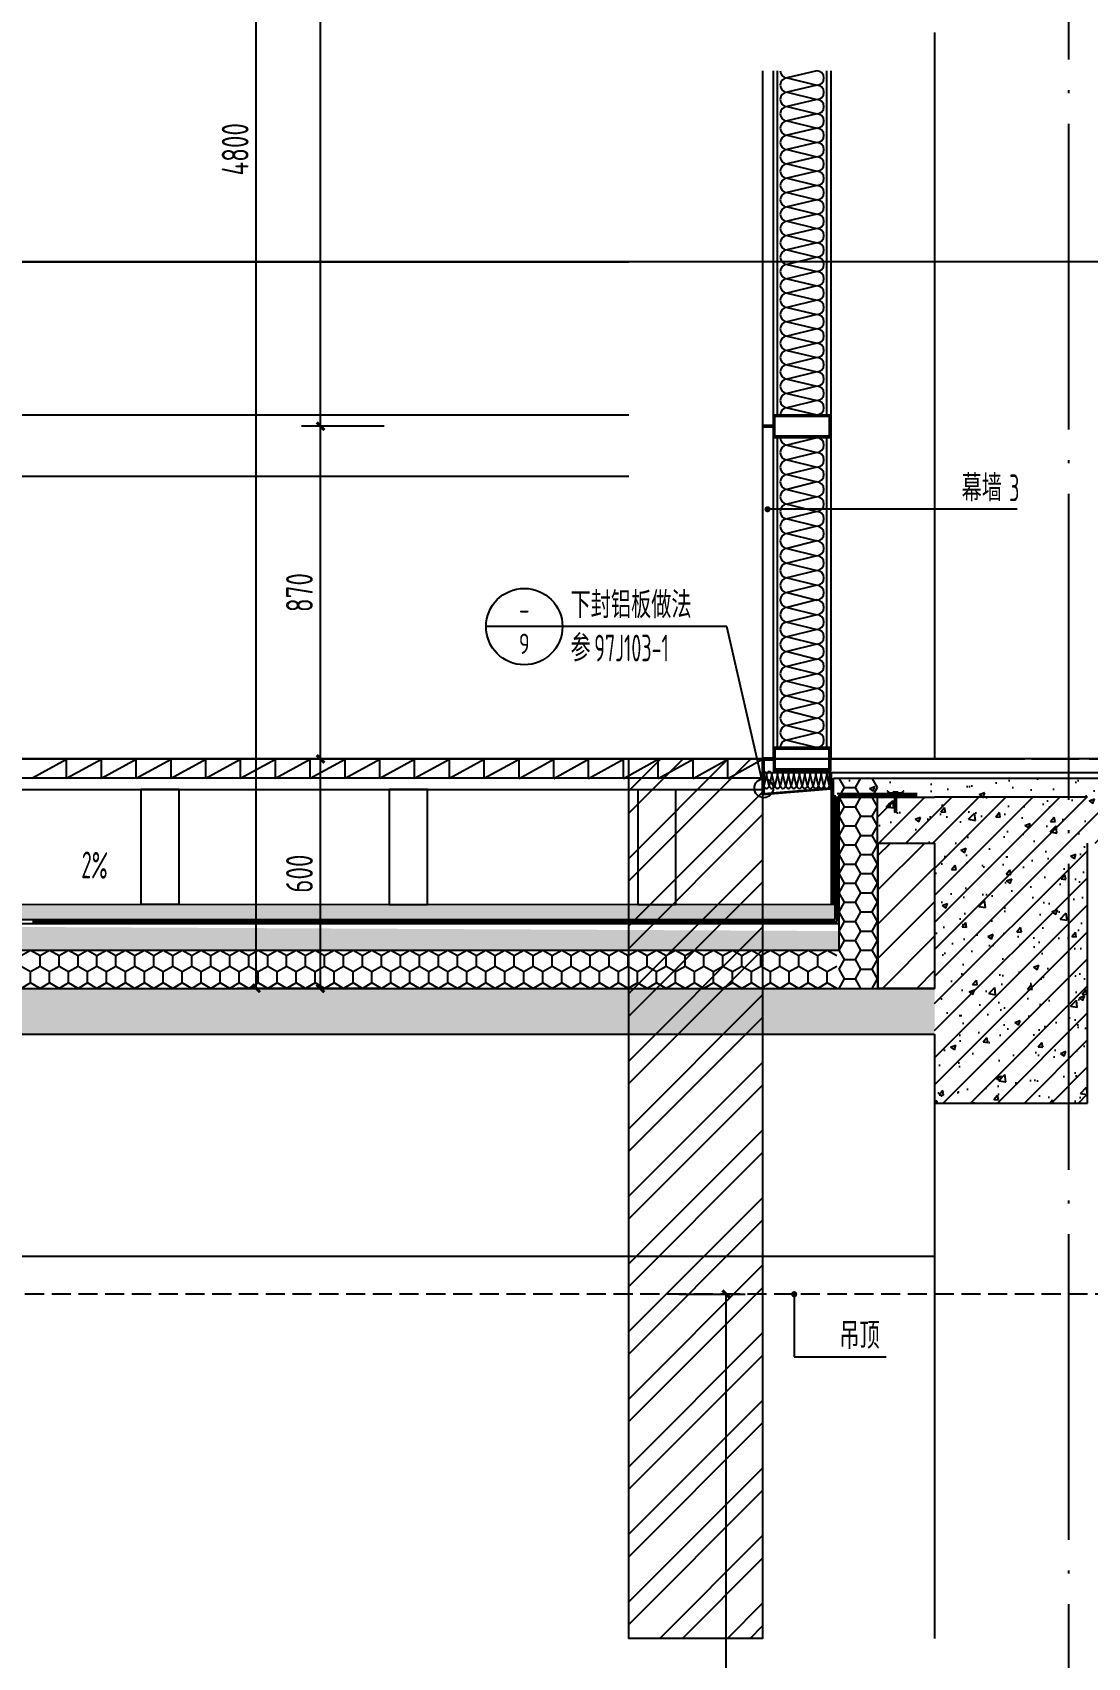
# Model space of a CAD drawing. Extents: x 198753 to 882193, y -399300 to 132460.
# Drawn here: x 384666 to 387427, y 10550 to 14800 of the extents above; entities that cross this region are included whole.
import ezdxf
from ezdxf.enums import TextEntityAlignment as Align

# ---------------------------------------------------------------- set-up
doc = ezdxf.new("R2010")
doc.units = 0
doc.header["$LTSCALE"] = 1000
doc.header["$MEASUREMENT"] = 0
doc.linetypes.add('DASH', pattern=[0.35, 0.25, -0.1])
doc.linetypes.add('DOTE', pattern=[2.42, 2, -0.2, 0.02, -0.2])
for name, color, linetype in [('00-图签', 7, 'Continuous'), ('01-标注_尺寸', 124, 'Continuous'), ('01-标注_符号', 200, 'Continuous'), ('02-TEXT_标注', 130, 'Continuous'), ('05-填充_156', 156, 'Continuous'), ('05-填充_天正', 26, 'Continuous'), ('A-D-玻璃剖线', 130, 'Continuous'), ('A-D-金属剖线', 200, 'Continuous'), ('A-D-金属看线', 205, 'Continuous'), ('A-O_屋面', 201, 'Continuous'), ('A-O_防水层', 222, 'Continuous'), ('A-STR-面层', 191, 'Continuous'), ('A-SUR_保温', 222, 'Continuous'), ('A-SUR_看线', 231, 'Continuous'), ('A-SUR_面层', 191, 'Continuous'), ('A-TECH_结构', 21, 'Continuous'), ('A-金属背板', 30, 'Continuous'), ('A_AXIS-轴线', 36, 'DOTE'), ('A_STR-砌块墙', 121, 'Continuous'), ('A_STR-砼墙', 51, 'Continuous'), ('A_STR-砼柱', 51, 'Continuous'), ('构造物', 145, 'Continuous'), ('钢龙骨', 173, 'Continuous')]:
    doc.layers.add(name, color=color, linetype=linetype)
doc.layers.add('04-不打印_辅助线', color=165, linetype='Continuous', plot=False)
doc.styles.add('_TCH_DIM', font='ROS1', dxfattribs={"width": 0.8, "bigfont": 'JD'})
doc.styles.add('_TCH_DIM_T3', font='ROS1', dxfattribs={"width": 0.8, "bigfont": 'JD'})
doc.dimstyles.new('_TCH_ARCH&&20', dxfattribs={"dimtxt": 70, "dimasz": 20, "dimexe": 50, "dimexo": 60, "dimgap": 20, "dimtad": 1, "dimdec": 0, "dimzin": 0, "dimdsep": 46, "dimtxsty": '_TCH_DIM_T3', "dimblk": 'ARCHTICK', "dimcen": 0.09, "dimclrt": 4, "dimazin": 2, "dimtfac": 1, "dimtdec": 0, "dimtix": 1, "dimtmove": 2, "dimatfit": 3, "dimfxl": 0, "dimtolj": 1, "dimtzin": 0, "dimarcsym": 0})
pattern_1 = [(45, (0, 0), (-35.355339, 35.355339), []), (50, (0, 0), (143.452037, -12.550427), [15, -165]), (355, (0, 0), (-27.750267, 150.438427), [12, -132]), (100.4514, (11.95, -1.05), (115.701876, 137.88791), [12.74804, -140.22842]), (46.1842, (0, 40), (213.44821, -33.1038), [22.5, -247.5]), (96.6356, (17.79, 37.24), (186.93254, 194.82357), [19.12206, -210.3426]), (351.1842, (0, 40), (186.93239, 194.82372), [18, -198]), (21, (20, 30), (119.38141, -80.523778), [15, -165]), (326, (20, 30), (48.663066, 145.03001), [12, -132]), (71.4514, (29.95, 23.29), (168.044526, 64.5061), [12.74804, -140.22842]), (37.5, (0, 0), (2.431971, 66.578771), [0, -130.4, 0, -134, 0, -132.5]), (7.5, (0, 0), (52.613907, 78.882342), [0, -76.4, 0, -127.4, 0, -50.5]), (327.5, (-44.6, 0), (106.764487, -4.510974), [0, -50, 0, -156, 0, -207]), (317.5, (-64.6, 0), (116.637234, 20.020996), [0, -65, 0, -103.6, 0, -147])]
pattern_2 = [(50, (0, 0), (143.452037, -12.550427), [15, -165]), (355, (0, 0), (-27.750267, 150.438427), [12, -132]), (100.4514, (11.95, -1.05), (115.701876, 137.88791), [12.74804, -140.22842]), (46.1842, (0, 40), (213.44821, -33.1038), [22.5, -247.5]), (96.6356, (17.79, 37.24), (186.93254, 194.82357), [19.12206, -210.3426]), (351.1842, (0, 40), (186.93239, 194.82372), [18, -198]), (21, (20, 30), (119.38141, -80.523778), [15, -165]), (326, (20, 30), (48.663066, 145.03001), [12, -132]), (71.4514, (29.95, 23.29), (168.044526, 64.5061), [12.74804, -140.22842]), (37.5, (0, 0), (2.431971, 66.578771), [0, -130.4, 0, -134, 0, -132.5]), (7.5, (0, 0), (52.613907, 78.882342), [0, -76.4, 0, -127.4, 0, -50.5]), (327.5, (-44.6, 0), (106.764487, -4.510974), [0, -50, 0, -156, 0, -207]), (317.5, (-64.6, 0), (116.637234, 20.020996), [0, -65, 0, -103.6, 0, -147])]

# ---------------------------------------------------------------- blocks, each defined once
blk = doc.blocks.new('A$C643B6CAF')
at = {"layer": '钢龙骨', "const_width": 10}
blk.add_lwpolyline([(0, -1.6), (-28, -1.6)], dxfattribs=at)
at = {"layer": '钢龙骨'}
for points in [[(0, 28.4), (0, -31.6), (150, -31.6), (150, 28.4)], [(4, 24.4), (4, -27.6), (146, -27.6), (146, 24.4)]]:
    blk.add_lwpolyline(points, close=True, dxfattribs=at)
blk = doc.blocks.new('$LinePat$岩棉板')
at = {"color": 0}
for p, q in [((0, -17), (12, -67)), ((12, -67), (24, -17))]:
    blk.add_line(p, q, dxfattribs=at)
for centre, start, end in [((12, -17), 0, 180), ((0, -67), 270, 0), ((24, -67), 180, 270)]:
    blk.add_arc(centre, 12, start, end, dxfattribs=at)
at = {"layer": 'Defpoints'}
blk.add_point((0, 0.1), dxfattribs=at)
at = {"layer": 'Defpoints', "color": 0}
blk.add_point((24, -84), dxfattribs=at)
blk = doc.blocks.new('jrsjyur')
at = {"layer": '01-标注_符号'}
for p, q in [((-523.7, 346.2), (-723.7, 346.2)), ((-94.1, 346.2), (-523.7, 346.2)), ((-2.5, -52.5), (-94.1, 346.2))]:
    blk.add_line(p, q, dxfattribs=at)
for centre, radius in [((-623.7, 346.2), 100), ((3, -76.5), 24.7)]:
    blk.add_circle(centre, radius, dxfattribs=at)
at = {"layer": 'A-D-玻璃剖线'}
blk.add_lwpolyline([(0, 1800), (0, 0), (28, 0), (28, 1800)], dxfattribs=at)
at = {"layer": 'A-D-金属剖线'}
blk.add_lwpolyline([(178, -35), (178, -78.7), (0, -93.7), (0, 0), (28, 0), (28, -3), (3, -3), (3, -90.3), (175, -76.1), (175, -35), (178, -35)], dxfattribs=at)
at = {"layer": '钢龙骨'}
blk.add_lwpolyline([(178, 1800), (178, 0)], dxfattribs=at)
at = {"layer": 'A-SUR_保温', "xscale": 0.5966378461661732, "yscale": 0.5941895062325717, "zscale": 0.5941895062325717, "rotation": 179.999999999983}
for p in [(17.3, -80), (31.6, -80), (46, -80), (60.3, -80), (74.6, -80), (88.9, -80), (103.2, -80), (117.6, -80), (131.9, -80), (146.2, -80), (160.5, -80), (174.8, -80)]:
    blk.add_blockref('$LinePat$岩棉板', p, dxfattribs=at)
at = {"layer": '钢龙骨'}
blk.add_blockref('A$C643B6CAF', (28, 1.6), dxfattribs=at)
at = {"layer": '02-TEXT_标注', "style": '_TCH_DIM'}
for s, height, width, p in [('下封铝板做法', 69.46, 0.8, (-502.7, 368.3)), ('参', 69.5, 0.8, (-502.7, 255.2)), ('97J103-1', 70, 0.64, (-440.6, 255.2))]:
    blk.add_text(s, height=height, dxfattribs=dict(at, width=width)).set_placement(p)
for s, p, p2 in [('-', (-637.8, 364.6), (-609.5, 364.6)), ('9', (-637.8, 274.8), (-609.5, 274.8))]:
    blk.add_text(s, height=53, dxfattribs=at).set_placement(p, p2, align=Align.FIT)
blk = doc.blocks.new('*U174')
at = {"layer": '05-填充_156'}
h = blk.add_hatch(dxfattribs=at)
h.set_pattern_fill('金属', color=256, scale=50)
h.set_pattern_definition([(45, (-150, -1800), (-88.388, 88.388), []), (45, (-91.07, -1800), (-88.388, 88.388), [])])
h.paths.add_polyline_path([(-350, 0), (0, 0), (0, -2300), (-350, -2300)])
at = {"layer": 'A-SUR_看线', "color": 8}
blk.add_lwpolyline([(-350, 0), (0, 0), (0, -2300), (-350, -2300)], close=True, dxfattribs=at)
blk = doc.blocks.new('A$C1C2A6847')
for p, q in [((52, 23.1), (55, 28.3)), ((52, 19.1), (55, 14)), ((55, 28.3), (55, 14))]:
    blk.add_line(p, q)
for points in [[(0, 21.1), (2, 23.1), (52, 23.1), (52, 19.1), (2, 19.1), (0, 21.1)], [(56, 42.1), (51, 37.1), (51, 5.1), (56, 0.1)], [(56.7, 41.4), (52, 36.7), (52, 26.6)], [(52, 25.6), (52, 16.6)], [(52, 15.6), (52, 5.6), (56.7, 0.9)]]:
    blk.add_lwpolyline(points)
for centre, start, end in [((52, 26.1), 270, 90), ((52, 16.1), 270, 90), ((56.4, 41.8), 315, 135), ((56.4, 0.5), 225, 45)]:
    blk.add_arc(centre, 0.5, start, end)
blk = doc.blocks.new('*U165')
at = {"layer": 'A-金属背板'}
for points in [[(0, -900), (0, 0)], [(10, 0), (10, -900)], [(140, -900), (140, 0)], [(150, 0), (150, -900)]]:
    blk.add_lwpolyline(points, dxfattribs=at)
at = {"layer": 'A-SUR_保温', "xscale": 1.562499998697917, "yscale": 1.544892716204687, "zscale": 1.544892716204687, "rotation": 269.9999999999898}
for p in [(140, 0), (140, -37.5), (140, -75), (140, -112.5), (140, -150), (140, -187.5), (140, -225), (140, -262.5), (140, -300), (140, -337.5), (140, -375), (140, -412.5), (140, -450), (140, -487.5), (140, -525), (140, -562.5), (140, -600), (140, -637.5), (140, -675), (140, -712.5), (140, -750), (140, -787.5), (140, -825), (140, -862.5)]:
    blk.add_blockref('$LinePat$岩棉板', p, dxfattribs=at)
blk = doc.blocks.new('*U166')
at = {"layer": 'A-金属背板'}
for points in [[(0, -810.3), (0, 0)], [(10, 0), (10, -810.3)], [(140, -810.3), (140, 0)], [(150, 0), (150, -810.3)]]:
    blk.add_lwpolyline(points, dxfattribs=at)
at = {"layer": 'A-SUR_保温', "xscale": 1.607755737601818, "yscale": 1.544892716204687, "zscale": 1.544892716204687, "rotation": 269.9999999999879}
for p in [(140, 0), (140, -38.6), (140, -77.2), (140, -115.8), (140, -154.3), (140, -192.9), (140, -231.5), (140, -270.1), (140, -308.7), (140, -347.3), (140, -385.9), (140, -424.4), (140, -463), (140, -501.6), (140, -540.2), (140, -578.8), (140, -617.4), (140, -656), (140, -694.6), (140, -733.1), (140, -771.7)]:
    blk.add_blockref('$LinePat$岩棉板', p, dxfattribs=at)
blk = doc.blocks.new('hgfuhtry4')
at = {"layer": 'A-D-金属看线'}
for p, q in [((-300, 450), (3550, 450)), ((-122, 50.2), (3550, 50.2)), ((167.9, -110), (3550, -110))]:
    blk.add_line(p, q, dxfattribs=at)
blk = doc.blocks.new('_ArchTick')
at = {"color": 0, "linetype": 'ByBlock', "const_width": 0.4}
blk.add_lwpolyline([(-0.5, -0.5), (0.5, 0.5)], dxfattribs=at)
blk = doc.blocks.new('*D1335')
at = {"layer": '01-标注_尺寸', "color": 0, "lineweight": -2, "transparency": 16777216}
for p, q in [((386357.5, 11500), (386531.3, 11500)), ((386481.3, 8700), (386481.3, 11500)), ((386357.5, 8700), (386531.3, 8700))]:
    blk.add_line(p, q, dxfattribs=at)
at = {"layer": 'Defpoints', "color": 0, "transparency": 16777216}
for p in [(386297.5, 11500), (386481.3, 11500), (386297.5, 8700)]:
    blk.add_point(p, dxfattribs=at)
at = {"layer": '01-标注_尺寸', "color": 0, "lineweight": -2, "transparency": 16777216, "xscale": 20, "yscale": 20, "zscale": 20}
for p, rotation in [((386481.3, 11500), 90), ((386481.3, 8700), 270)]:
    blk.add_blockref('_ArchTick', p, dxfattribs=dict(at, rotation=rotation))
at = {"layer": '01-标注_尺寸', "color": 4, "transparency": 16777216, "insert": (386426.3, 9705.1), "char_height": 70, "attachment_point": 5, "rotation": 90, "style": '_TCH_DIM_T3'}
blk.add_mtext('\\A1;2800', dxfattribs=at)
blk = doc.blocks.new('$LinePat$防水层2')
at = {"color": 0}
blk.add_line((0, 0), (600, 0), dxfattribs=at)
blk.add_solid([(150, 0), (450, 0), (150, -100), (450, -100)], dxfattribs=at)
blk = doc.blocks.new('$LinePat$空心砌块')
at = {"color": 0}
for p in [(0, -300), (536, -300)]:
    blk.add_line(p, (536, 0), dxfattribs=at)
blk = doc.blocks.new('$LinePat$聚苯板')
at = {"color": 0}
for p, q in [((14.8, -8.6), (0, 0)), ((29.7, 0), (14.8, -8.6)), ((14.8, -8.6), (14.8, -25.7)), ((14.8, -25.7), (0, -34.3)), ((0, -34.3), (0, -51.4)), ((29.7, -34.3), (14.8, -25.7)), ((0, -51.4), (14.8, -60)), ((14.8, -60), (29.7, -51.4))]:
    blk.add_line(p, q, dxfattribs=at)
blk = doc.blocks.new('*D1356')
at = {"layer": '01-标注_尺寸', "color": 0, "lineweight": -2, "transparency": 16777216}
for p, q in [((385586.4, 16170), (385369.9, 16170)), ((385419.9, 13770.2), (385419.9, 16170)), ((385586.4, 13770.2), (385369.9, 13770.2))]:
    blk.add_line(p, q, dxfattribs=at)
at = {"layer": 'Defpoints', "color": 0, "transparency": 16777216}
for p in [(385419.9, 16170), (385646.4, 16170), (385646.4, 13770.2)]:
    blk.add_point(p, dxfattribs=at)
at = {"layer": '01-标注_尺寸', "color": 0, "lineweight": -2, "transparency": 16777216, "xscale": 20, "yscale": 20, "zscale": 20}
for p, rotation in [((385419.9, 16170), 90), ((385419.9, 13770.2), 270)]:
    blk.add_blockref('_ArchTick', p, dxfattribs=dict(at, rotation=rotation))
at = {"layer": '01-标注_尺寸', "color": 4, "transparency": 16777216, "insert": (385364.9, 15344.7), "char_height": 70, "attachment_point": 5, "rotation": 90, "style": '_TCH_DIM_T3'}
blk.add_mtext('\\A1;2400', dxfattribs=at)
blk = doc.blocks.new('*D1357')
at = {"layer": '01-标注_尺寸', "color": 0, "lineweight": -2, "transparency": 16777216}
for p, q in [((385586.4, 13770.2), (385369.9, 13770.2)), ((385419.9, 12900), (385419.9, 13770.2)), ((385586.4, 12900), (385369.9, 12900))]:
    blk.add_line(p, q, dxfattribs=at)
at = {"layer": 'Defpoints', "color": 0, "transparency": 16777216}
for p in [(385419.9, 13770.2), (385646.4, 13770.2), (385646.4, 12900)]:
    blk.add_point(p, dxfattribs=at)
at = {"layer": '01-标注_尺寸', "color": 0, "lineweight": -2, "transparency": 16777216, "xscale": 20, "yscale": 20, "zscale": 20}
for p, rotation in [((385419.9, 13770.2), 90), ((385419.9, 12900), 270)]:
    blk.add_blockref('_ArchTick', p, dxfattribs=dict(at, rotation=rotation))
at = {"layer": '01-标注_尺寸', "color": 4, "transparency": 16777216, "insert": (385364.9, 13335.1), "char_height": 70, "attachment_point": 5, "rotation": 90, "style": '_TCH_DIM_T3'}
blk.add_mtext('\\A1;870', dxfattribs=at)
blk = doc.blocks.new('*D1358')
at = {"layer": '01-标注_尺寸', "color": 0, "lineweight": -2, "transparency": 16777216}
for p, q in [((385586.4, 12900), (385369.9, 12900)), ((385419.9, 12300), (385419.9, 12900)), ((385586.4, 12300), (385369.9, 12300))]:
    blk.add_line(p, q, dxfattribs=at)
at = {"layer": 'Defpoints', "color": 0, "transparency": 16777216}
for p in [(385419.9, 12900), (385646.4, 12900), (385646.4, 12300)]:
    blk.add_point(p, dxfattribs=at)
at = {"layer": '01-标注_尺寸', "color": 0, "lineweight": -2, "transparency": 16777216, "xscale": 20, "yscale": 20, "zscale": 20}
for p, rotation in [((385419.9, 12900), 90), ((385419.9, 12300), 270)]:
    blk.add_blockref('_ArchTick', p, dxfattribs=dict(at, rotation=rotation))
at = {"layer": '01-标注_尺寸', "color": 4, "transparency": 16777216, "insert": (385364.9, 12600), "char_height": 70, "attachment_point": 5, "rotation": 90, "style": '_TCH_DIM_T3'}
blk.add_mtext('\\A1;600', dxfattribs=at)
blk = doc.blocks.new('*D1485')
at = {"layer": '01-标注_尺寸', "color": 0, "lineweight": -2, "transparency": 16777216}
for p, q in [((385418.2, 17100), (385201.7, 17100)), ((385251.7, 12300), (385251.7, 17100)), ((385418.2, 12300), (385201.7, 12300))]:
    blk.add_line(p, q, dxfattribs=at)
at = {"layer": 'Defpoints', "color": 0, "transparency": 16777216}
for p in [(385251.7, 17100), (385478.2, 17100), (385478.2, 12300)]:
    blk.add_point(p, dxfattribs=at)
at = {"layer": '01-标注_尺寸', "color": 0, "lineweight": -2, "transparency": 16777216, "xscale": 20, "yscale": 20, "zscale": 20}
for p, rotation in [((385251.7, 17100), 90), ((385251.7, 12300), 270)]:
    blk.add_blockref('_ArchTick', p, dxfattribs=dict(at, rotation=rotation))
at = {"layer": '01-标注_尺寸', "color": 4, "transparency": 16777216, "insert": (385196.7, 14494.5), "char_height": 70, "attachment_point": 5, "rotation": 90, "style": '_TCH_DIM_T3'}
blk.add_mtext('\\A1;4800', dxfattribs=at)

msp = doc.modelspace()

# ---------------------------------------------------------------- hatches: boundary and pattern name
at = {"layer": '05-填充_天正'}
h = msp.add_hatch(dxfattribs=at)
h.set_pattern_fill('混凝土', color=256, scale=20, style=0)
h.set_pattern_definition(pattern_2)
h.paths.add_polyline_path([(386761.7, 12850), (386761.7, 12800), (387376.7, 12800), (387376.7, 12850)])
h = msp.add_hatch(dxfattribs=at)
h.set_pattern_fill('混凝土', color=256, scale=20, style=0)
h.set_pattern_definition(pattern_2)
h.paths.add_polyline_path([(387376.7, 12850), (387376.7, 12800), (388756.7, 12800), (388756.7, 12850)])
h = msp.add_hatch(dxfattribs=at)
h.set_pattern_fill('钢筋混凝土', color=256, scale=20, style=0)
h.set_pattern_definition(pattern_1)
h.paths.add_polyline_path([(387026.7, 12680), (387026.7, 12800), (386876.7, 12800), (386876.7, 12680)])
h = msp.add_hatch(dxfattribs=at)
h.set_pattern_fill('钢筋混凝土', color=256, scale=20, style=0)
h.set_pattern_definition(pattern_1)
h.paths.add_polyline_path([(387026.7, 12000), (387426.7, 12000), (387426.7, 12800), (387026.7, 12800)])
h = msp.add_hatch(dxfattribs=at)
h.set_pattern_fill('钢筋混凝土', color=256, scale=20, style=0)
h.set_pattern_definition(pattern_1)
h.paths.add_polyline_path([(387426.7, 12800), (387426.7, 12680), (388756.7, 12680), (388756.7, 12800)])
h = msp.add_hatch(dxfattribs=at)
h.set_pattern_fill('钢筋混凝土', color=256, scale=20, style=0)
h.set_pattern_definition(pattern_1)
h.paths.add_polyline_path([(387026.7, 12180), (387026.7, 12300), (382876.7, 12300), (382876.7, 12180)])
at = {"layer": 'A-SUR_保温'}
h = msp.add_hatch(dxfattribs=at)
h.set_pattern_fill('ANSI31', color=26, scale=40)
h.set_pattern_definition([(45, (362287.214, 0), (-44.90128, 44.90128), [])])
h.paths.add_polyline_path([(386878.5, 12680), (387026.7, 12680), (387026.7, 12300), (386878.5, 12300)])
h = msp.add_hatch(dxfattribs=at)
h.set_pattern_fill('混凝土', color=26, scale=15)
h.set_pattern_definition([(50, (293572.1, 414623.1), (107.589027, -9.41282), [11.25, -123.75]), (355, (293572.1, 414623.1), (-20.8127, 112.82882), [9, -99]), (100.4514, (293581.07, 414622.31), (86.776407, 103.41593), [9.561029, -105.171317]), (46.1842, (293572.1, 414653.1), (160.086157, -24.827852), [16.875, -185.625]), (96.6356, (293585.44, 414651.03), (140.199406, 146.11768), [14.34154, -157.75695]), (351.1842, (293572.1, 414653.1), (140.19929, 146.11779), [13.5, -148.5]), (21, (293587.1, 414645.6), (89.536058, -60.392834), [11.25, -123.75]), (326, (293587.1, 414645.6), (36.4973, 108.772507), [9, -99]), (71.4514, (293594.56, 414640.56), (126.033394, 48.379575), [9.561029, -105.171317]), (37.5, (293572.102, 414623.096), (1.8239783, 49.934078), [0, -97.8, 0, -100.5, 0, -99.375]), (7.5, (293572.1, 414623.096), (39.4604306, 59.161757), [0, -57.3, 0, -95.55, 0, -37.875]), (327.5, (293538.652, 414623.096), (80.0733654, -3.3832308), [0, -37.5, 0, -117, 0, -155.25]), (317.5, (293523.65, 414623.096), (87.477925, 15.015747), [0, -48.75, 0, -77.7, 0, -110.25])])
h.paths.add_polyline_path([(386776.7, 12479.9), (386776.7, 12519.9), (382796.8, 12519.7), (382796.5, 12479.6)])
h = msp.add_hatch(dxfattribs=at)
h.set_pattern_fill('加气混凝土', color=26, scale=20)
h.set_pattern_definition([(0, (413801.65, 410394.56), (120, 240), [0, -240]), (0, (413661.25, 410362.16), (120, 240), [0, -240]), (0, (413739.25, 410359.76), (120, 240), [0, -240]), (0, (413824.45, 410430.56), (120, 240), [0, -240]), (0, (413724.85, 410347.76), (120, 240), [0, -240]), (0, (413848.45, 410581.76), (120, 240), [0, -240]), (0, (413775.25, 410562.56), (120, 240), [0, -240]), (0, (413813.65, 410532.56), (120, 240), [0, -240]), (0, (413618.05, 410527.76), (120, 240), [0, -240]), (0, (413735.65, 410516.96), (120, 240), [0, -240]), (0, (413690.05, 410455.76), (120, 240), [0, -240]), (0, (413692.45, 410365.76), (120, 240), [0, -240]), (0, (413782.45, 410356.16), (120, 240), [0, -240]), (0, (413848.45, 410461.76), (120, 240), [0, -240]), (0, (413624.05, 410424.56), (120, 240), [0, -240]), (0, (413644.45, 410465.36), (120, 240), [0, -240]), (0, (413738.05, 410448.56), (120, 240), [0, -240]), (0, (413704.45, 410413.76), (120, 240), [0, -240]), (0, (413685.25, 410492.96), (120, 240), [0, -240]), (0, (413715.25, 410582.96), (120, 240), [0, -240]), (0, (413633.65, 410374.16), (120, 240), [0, -240]), (0, (413765.65, 410533.76), (120, 240), [0, -240]), (0, (413654.05, 410537.36), (120, 240), [0, -240]), (0, (413634.85, 410568.56), (120, 240), [0, -240]), (130.601294, (413833.706, 410506.617), (-599.99999337, 720.00000315), [10.53662, -4414.8444]), (18.434949, (413816.563, 410511.19), (599.9999978, 239.9999982), [10.8421, -1507.05116]), (90, (413816.56, 410500.9), (120, 240), [10.28571, -469.71426]), (161.565051, (413826.85, 410497.474), (-600.000003, 239.999982), [10.8421, -1507.05116]), (53.130102, (413826.85, 410497.474), (120, 240), [11.42857, -1188.5714]), (135, (413835.99, 410375.19), (-120.000015, 239.999984), [9.69746, -669.12504]), (45, (413822.28, 410375.19), (120, 239.999999), [9.69746, -669.12504]), (135, (413829.135, 410368.33), (-120.000015, 239.999984), [9.69746, -669.12504]), (45, (413829.135, 410368.33), (120, 239.999999), [9.69746, -669.12504]), (116.56505, (413720.56, 410536.33), (-2e-05, 479.99999), [12.77753, -255.5506]), (180, (413714.85, 410547.76), (-120, 240), [13.71429, -226.2857]), (63.43495, (413695.42, 410536.33), (1e-06, 480), [12.77753, -255.5506]), (116.56505, (413701.13, 410524.9), (-2e-05, 479.99999), [12.77753, -255.5506]), (0, (413701.13, 410524.9), (120, 240), [13.71429, -226.2857]), (63.43495, (413714.85, 410524.9), (1e-06, 480), [12.77753, -255.5506]), (107.102728, (413810.849, 410455.188), (-359.99998624, 1200.00000194), [15.54454, -6513.161]), (143.972626, (413806.277, 410470.045), (-2279.9999711, 1679.9999981), [15.54454, -3248.808]), (180, (413793.7, 410479.2), (-120, 240), [14.85714, -225.14284]), (36.0273733, (413766.277, 410470.045), (2279.99998315, 1679.9999819), [15.54454, -3248.808]), (71.565051, (413761.706, 410456.33), (360.000002, 1199.999998), [14.45613, -1503.43712]), (107.102728, (413766.2775, 410441.474), (-359.99998624, 1200.00000194), [15.54454, -6513.161]), (143.972626, (413778.849, 410432.331), (-2279.9999711, 1679.9999981), [15.54454, -3248.808]), (0, (413778.85, 410432.33), (120, 240), [14.85714, -225.14284]), (36.0273733, (413793.706, 410432.331), (2279.99998315, 1679.9999819), [15.54454, -3248.808]), (71.565051, (413806.277, 410441.474), (360.000002, 1199.999998), [14.45613, -1503.43712]), (150.255118, (413813.135, 410567.188), (-360.0000009, 239.999997), [9.21401, -1925.72784]), (90, (413805.13, 410562.62), (120, 240), [9.14286, -470.8571]), (29.744881, (413805.135, 410562.617), (360.0000002, 239.9999989), [9.21401, -1925.72784]), (116.56505, (413757.13, 410396.9), (-2e-05, 479.99999), [12.77753, -255.5506]), (168.690067, (413751.42, 410408.331), (-1080.0000008, 239.999994), [11.6549, -2435.8742]), (41.185925, (413730.849, 410402.617), (2999.99998182, 2639.9999769), [12.14874, -5090.3208]), (90, (413730.85, 410391.19), (120, 240), [11.42857, -468.5714]), (138.814074, (413739.992, 410383.188), (-2999.99994668, 2640.0000168), [12.14874, -5090.3208]), (16.6992442, (413739.992, 410383.188), (3959.9999702, 1199.99998743), [11.93178, -4999.415]), (60.945396, (413751.42, 410386.617), (119.99999968, 239.99999788), [11.76643, -4930.1358]), (109.983106, (413656.563, 410497.474), (-600.00000226, 1679.99999555), [13.3768, -5604.879]), (155.556045, (413651.992, 410510.045), (-1560.00000595, 719.99998504), [13.8092, -5786.0526]), (24.4439547, (413626.849, 410510.045), (1560.00000078, 719.99999654), [13.8092, -5786.0526]), (70.0168934, (413622.277, 410497.474), (600.0000018, 1679.99999583), [13.3768, -5604.879]), (109.983106, (413626.849, 410484.903), (-600.00000226, 1679.99999555), [13.3768, -5604.879]), (160.016893, (413639.42, 410480.331), (-600.0000004, 239.9999891), [13.3768, -2795.751]), (19.9831065, (413639.42, 410480.331), (599.9999967, 239.9999996), [13.3768, -2795.751]), (70.0168934, (413651.992, 410484.903), (600.0000018, 1679.99999583), [13.3768, -5604.879]), (122.005383, (413745.706, 410475.76), (-120.0000161, 239.9999877), [10.78169, -2253.3736]), (18.434949, (413729.706, 410481.474), (599.9999978, 239.9999982), [10.8421, -1507.05116]), (90, (413729.71, 410471.19), (120, 240), [10.28571, -469.71426]), (161.565051, (413739.99, 410467.76), (-600.000003, 239.999982), [10.8421, -1507.05116]), (54.462322, (413739.992, 410467.76), (839.9999988, 1199.9999982), [9.83123, -4119.2846]), (116.56505, (413676, 410417.47), (-2e-05, 479.99999), [12.77753, -255.5506]), (180, (413670.28, 410428.9), (-120, 240), [12.57143, -227.42856]), (59.0362434, (413650.849, 410417.474), (120.0000004, 239.9999988), [13.32789, -2785.5288]), (120.963756, (413657.706, 410406.045), (-120.0000164, 239.999989), [13.32789, -2785.5288]), (0, (413657.7, 410406.05), (120, 240), [12.57143, -227.42856]), (63.43495, (413670.28, 410406.05), (1e-06, 480), [12.77753, -255.5506])])
h.paths.add_polyline_path([(386776.7, 12400), (386776.7, 12449.9), (382826.9, 12469.7), (382826.7, 12400)])

# ---------------------------------------------------------------- linework, layer by layer
at = {"layer": '01-标注_符号'}
for p, q in [((386659.2, 11500.1), (386659.2, 11336.2)), ((386659.2, 11336.2), (386899.6, 11336.2))]:
    msp.add_line(p, q, dxfattribs=at)
at = {"layer": '01-标注_符号', "const_width": 8}
for points in [[(386593.5, 13553.1, 1), (386585.5, 13553.1, 1)], [(386659.2, 11504.1, 1), (386659.2, 11496.1, 1)]]:
    msp.add_lwpolyline(points, format="xyb", close=True, dxfattribs=at)
at = {"layer": '01-标注_符号'}
msp.add_lwpolyline([(387242.4, 13553.1), (386589.5, 13553.1)], dxfattribs=at)
msp.add_lwpolyline([(384712.1, 12569.9, 0, 0, 0), (384870.8, 12564.8, 16, 0, 0), (384930.7, 12562.8, 0, 0, 0)], format="xyseb", dxfattribs=at)
at = {"layer": '04-不打印_辅助线', "color": 251}
for p, q in [((418057.9, 14200), (342773.5, 14200)), ((418057.9, 12900), (338573.5, 12900))]:
    msp.add_line(p, q, dxfattribs=at)
at = {"layer": 'A-O_屋面'}
for p, q in [((386756.7, 12519.6), (386756.7, 12865)), ((386761.7, 12519.6), (386761.7, 12850)), ((382843.9, 12820), (386576.7, 12819.9)), ((386878.5, 12680), (386878.5, 12300)), ((382796.9, 12520), (386776.7, 12519.6)), ((382796.9, 12470), (386776.7, 12470))]:
    msp.add_line(p, q, dxfattribs=at)
for points in [[(382844, 12900), (386576.7, 12900), (386576.7, 12849.9), (382844, 12849.9)], [(384950, 12819.8), (384950, 12519.8), (385050, 12519.8), (385050, 12819.8), (384950, 12819.8)], [(385600, 12819.7), (385600, 12519.7), (385700, 12519.7), (385700, 12819.7), (385600, 12819.7)], [(386250, 12819.6), (386250, 12519.6), (386350, 12519.6), (386350, 12819.6), (386250, 12819.6)]]:
    msp.add_lwpolyline(points, close=True, dxfattribs=at)
msp.add_lwpolyline([(382796.7, 12400), (386776.7, 12400), (386776.7, 12805)], dxfattribs=at)
at = {"layer": 'A-O_防水层'}
for points in [[(382796.9, 13544.6), (382796.9, 12505, 0.49936), (382831.9, 12470), (386776.7, 12470)], [(382806.9, 13200), (382806.9, 12505, 0.414214), (382831.9, 12480), (386766.6, 12480)]]:
    msp.add_lwpolyline(points, format="xyb", dxfattribs=at)
at = {"layer": 'A-STR-面层', "linetype": 'DASH', "ltscale": 0.5}
msp.add_lwpolyline([(386754.7, 12900), (388757.9, 12900)], dxfattribs=at)
at = {"layer": 'A-STR-面层'}
msp.add_lwpolyline([(386579.7, 12865), (388757.9, 12865)], dxfattribs=at)
at = {"layer": 'A-STR-面层', "linetype": 'DASH', "ltscale": 0.2}
msp.add_lwpolyline([(388756.7, 11500), (382776.7, 11500), (382776.7, 11900), (382554.7, 11900)], dxfattribs=at)
at = {"layer": 'A-SUR_面层'}
for p, q in [((386761.7, 12850), (387376.7, 12850)), ((387376.7, 12850), (388756.7, 12850)), ((386761.7, 12800), (387026.7, 12800))]:
    msp.add_line(p, q, dxfattribs=at)
at = {"layer": 'A-TECH_结构'}
for points in [[(387026.7, 14800), (387026.7, 12900)], [(387026.7, 12180), (387026.7, 10600)], [(382776.7, 11600), (387026.7, 11600)]]:
    msp.add_lwpolyline(points, dxfattribs=at)
at = {"layer": 'A_AXIS-轴线', "ltscale": 0.4}
for p, q in [((387376.7, 17465.5), (387376.7, -1148.8)), ((383559, 12900), (389184.5, 12900))]:
    msp.add_line(p, q, dxfattribs=at)
at = {"layer": 'A_STR-砌块墙'}
msp.add_lwpolyline([(386878.5, 12680), (387026.7, 12680), (387026.7, 12300), (386878.5, 12300)], close=True, dxfattribs=at)
at = {"layer": 'A_STR-砼墙'}
for p, q in [((386876.7, 12800), (387026.7, 12800)), ((386876.7, 12800), (386876.7, 12680)), ((386876.7, 12680), (387026.7, 12680)), ((382876.7, 12300), (387026.7, 12300)), ((382876.7, 12180), (387026.7, 12180))]:
    msp.add_line(p, q, dxfattribs=at)
at = {"layer": 'A_STR-砼柱'}
for p, q in [((387426.7, 12800), (387026.7, 12800)), ((387026.7, 12680), (387026.7, 12300)), ((387426.7, 12000), (387426.7, 12680)), ((387026.7, 12180), (387026.7, 12000)), ((387026.7, 12000), (387426.7, 12000))]:
    msp.add_line(p, q, dxfattribs=at)

# ---------------------------------------------------------------- block references
for name, p in [('jrsjyur', (386576.7, 12899.9)), ('*U165', (386604.7, 14699.9)), ('*U166', (386604.7, 13740.2))]:
    msp.add_blockref(name, p)
at = {"layer": '00-图签'}
for name, p in [('hgfuhtry4', (382676.7, 13750)), ('*U174', (386576.7, 12900))]:
    msp.add_blockref(name, p, dxfattribs=at)
at = {"layer": 'A-O_防水层', "yscale": 0.05, "zscale": 0.05}
for p, xscale, rotation in [((386766.7, 12772.5), 0.05416217871714676, 89.99999999971266), ((386771.7, 12810), 0.05805503541361152, 7.101014438999598e-09), ((386771.7, 12767.5), 0.05418176158937726, 89.99999999974354), ((386776.7, 12805), 0.05666614652483583, 359.9999999906651), ((386806.5, 12810), 0.05805503541361152, 7.101014438999598e-09), ((386810.7, 12805), 0.05666614652483583, 359.9999999906651), ((386841.3, 12810), 0.05805503541361152, 7.101014438999598e-09), ((386844.7, 12805), 0.05666614652483583, 359.9999999906651), ((386876.2, 12810), 0.05805503541361152, 7.101014438999598e-09), ((386878.7, 12805), 0.05666614652483583, 359.9999999906651), ((386911, 12810), 0.05805503541361152, 7.101014438999598e-09), ((386912.7, 12805), 0.05666614652483583, 359.9999999906651), ((386945.8, 12810), 0.05805503541361152, 7.101014438999598e-09), ((386946.7, 12805), 0.05666614652483583, 359.9999999906651), ((386766.7, 12740), 0.05416217871714676, 89.99999999971266), ((386771.7, 12735), 0.05418176158937726, 89.99999999974354), ((386766.7, 12707.5), 0.05416217871714676, 89.99999999971266), ((386771.7, 12702.5), 0.05418176158937726, 89.99999999974354), ((386766.7, 12675), 0.05416217871714676, 89.99999999971266), ((386766.7, 12642.5), 0.05416217871714676, 89.99999999971266), ((386771.7, 12670), 0.05418176158937726, 89.99999999974354), ((386771.7, 12637.5), 0.05418176158937726, 89.99999999974354), ((386766.7, 12610), 0.05416217871714676, 89.99999999971266), ((386771.7, 12604.9), 0.05418176158937726, 89.99999999974354), ((386766.7, 12577.5), 0.05416217871714676, 89.99999999971266), ((386771.7, 12572.4), 0.05418176158937726, 89.99999999974354), ((386766.7, 12545), 0.05416217871714676, 89.99999999971266), ((386766.7, 12512.5), 0.05416217871714676, 89.99999999971266), ((386771.7, 12539.9), 0.05418176158937726, 89.99999999974354), ((386771.7, 12507.4), 0.05418176158937726, 89.99999999974354), ((386766.7, 12480), 0.05416217871714676, 89.99999999971266), ((386771.7, 12474.9), 0.05418176158937726, 89.99999999974354), ((384663.2, 12480), 0.05003468256580298, 359.9999999999921), ((384666.4, 12475), 0.0501221634381058, 359.9999999999921), ((384693.2, 12480), 0.05003468256580298, 359.9999999999921), ((384696.5, 12475), 0.0501221634381058, 359.9999999999921), ((384723.3, 12480), 0.05003468256580298, 359.9999999999921), ((384726.6, 12475), 0.0501221634381058, 359.9999999999921), ((384753.3, 12480), 0.05003468256580298, 359.9999999999921), ((384756.6, 12475), 0.0501221634381058, 359.9999999999921), ((384783.3, 12480), 0.05003468256580298, 359.9999999999921), ((384786.7, 12475), 0.0501221634381058, 359.9999999999921), ((384813.3, 12480), 0.05003468256580298, 359.9999999999921), ((384816.8, 12475), 0.0501221634381058, 359.9999999999921), ((384843.3, 12480), 0.05003468256580298, 359.9999999999921), ((384846.9, 12475), 0.0501221634381058, 359.9999999999921), ((384873.4, 12480), 0.05003468256580298, 359.9999999999921), ((384876.9, 12475), 0.0501221634381058, 359.9999999999921), ((384903.4, 12480), 0.05003468256580298, 359.9999999999921), ((384907, 12475), 0.0501221634381058, 359.9999999999921), ((384933.4, 12480), 0.05003468256580298, 359.9999999999921), ((384937.1, 12475), 0.0501221634381058, 359.9999999999921), ((384963.4, 12480), 0.05003468256580298, 359.9999999999921), ((384967.1, 12475), 0.0501221634381058, 359.9999999999921), ((384993.4, 12480), 0.05003468256580298, 359.9999999999921), ((384997.2, 12475), 0.0501221634381058, 359.9999999999921), ((385023.5, 12480), 0.05003468256580298, 359.9999999999921), ((385027.3, 12475), 0.0501221634381058, 359.9999999999921), ((385053.5, 12480), 0.05003468256580298, 359.9999999999921), ((385057.4, 12475), 0.0501221634381058, 359.9999999999921), ((385083.5, 12480), 0.05003468256580298, 359.9999999999921), ((385087.4, 12475), 0.0501221634381058, 359.9999999999921), ((385113.5, 12480), 0.05003468256580298, 359.9999999999921), ((385117.5, 12475), 0.0501221634381058, 359.9999999999921), ((385143.5, 12480), 0.05003468256580298, 359.9999999999921), ((385147.6, 12475), 0.0501221634381058, 359.9999999999921), ((385173.6, 12480), 0.05003468256580298, 359.9999999999921), ((385177.7, 12475), 0.0501221634381058, 359.9999999999921), ((385203.6, 12480), 0.05003468256580298, 359.9999999999921), ((385207.7, 12475), 0.0501221634381058, 359.9999999999921), ((385233.6, 12480), 0.05003468256580298, 359.9999999999921), ((385237.8, 12475), 0.0501221634381058, 359.9999999999921), ((385263.6, 12480), 0.05003468256580298, 359.9999999999921), ((385267.9, 12475), 0.0501221634381058, 359.9999999999921), ((385293.6, 12480), 0.05003468256580298, 359.9999999999921), ((385298, 12475), 0.0501221634381058, 359.9999999999921), ((385323.7, 12480), 0.05003468256580298, 359.9999999999921), ((385328, 12475), 0.0501221634381058, 359.9999999999921), ((385353.7, 12480), 0.05003468256580298, 359.9999999999921), ((385358.1, 12475), 0.0501221634381058, 359.9999999999921), ((385383.7, 12480), 0.05003468256580298, 359.9999999999921), ((385388.2, 12475), 0.0501221634381058, 359.9999999999921), ((385413.7, 12480), 0.05003468256580298, 359.9999999999921), ((385418.2, 12475), 0.0501221634381058, 359.9999999999921), ((385443.8, 12480), 0.05003468256580298, 359.9999999999921), ((385448.3, 12475), 0.0501221634381058, 359.9999999999921), ((385473.8, 12480), 0.05003468256580298, 359.9999999999921), ((385478.4, 12475), 0.0501221634381058, 359.9999999999921), ((385503.8, 12480), 0.05003468256580298, 359.9999999999921), ((385508.5, 12475), 0.0501221634381058, 359.9999999999921), ((385533.8, 12480), 0.05003468256580298, 359.9999999999921), ((385538.5, 12475), 0.0501221634381058, 359.9999999999921), ((385563.8, 12480), 0.05003468256580298, 359.9999999999921), ((385568.6, 12475), 0.0501221634381058, 359.9999999999921), ((385593.9, 12480), 0.05003468256580298, 359.9999999999921), ((385598.7, 12475), 0.0501221634381058, 359.9999999999921), ((385623.9, 12480), 0.05003468256580298, 359.9999999999921), ((385628.8, 12475), 0.0501221634381058, 359.9999999999921), ((385653.9, 12480), 0.05003468256580298, 359.9999999999921), ((385658.8, 12475), 0.0501221634381058, 359.9999999999921), ((385683.9, 12480), 0.05003468256580298, 359.9999999999921), ((385688.9, 12475), 0.0501221634381058, 359.9999999999921), ((385713.9, 12480), 0.05003468256580298, 359.9999999999921), ((385719, 12475), 0.0501221634381058, 359.9999999999921), ((385744, 12480), 0.05003468256580298, 359.9999999999921), ((385749.1, 12475), 0.0501221634381058, 359.9999999999921), ((385774, 12480), 0.05003468256580298, 359.9999999999921), ((385779.1, 12475), 0.0501221634381058, 359.9999999999921), ((385804, 12480), 0.05003468256580298, 359.9999999999921), ((385809.2, 12475), 0.0501221634381058, 359.9999999999921), ((385834, 12480), 0.05003468256580298, 359.9999999999921), ((385839.3, 12475), 0.0501221634381058, 359.9999999999921), ((385864, 12480), 0.05003468256580298, 359.9999999999921), ((385869.3, 12475), 0.0501221634381058, 359.9999999999921), ((385894.1, 12480), 0.05003468256580298, 359.9999999999921), ((385899.4, 12475), 0.0501221634381058, 359.9999999999921), ((385924.1, 12480), 0.05003468256580298, 359.9999999999921), ((385929.5, 12475), 0.0501221634381058, 359.9999999999921), ((385954.1, 12480), 0.05003468256580298, 359.9999999999921), ((385959.6, 12475), 0.0501221634381058, 359.9999999999921), ((385984.1, 12480), 0.05003468256580298, 359.9999999999921), ((385989.6, 12475), 0.0501221634381058, 359.9999999999921), ((386014.1, 12480), 0.05003468256580298, 359.9999999999921), ((386019.7, 12475), 0.0501221634381058, 359.9999999999921), ((386044.2, 12480), 0.05003468256580298, 359.9999999999921), ((386049.8, 12475), 0.0501221634381058, 359.9999999999921), ((386074.2, 12480), 0.05003468256580298, 359.9999999999921), ((386079.9, 12475), 0.0501221634381058, 359.9999999999921), ((386104.2, 12480), 0.05003468256580298, 359.9999999999921), ((386109.9, 12475), 0.0501221634381058, 359.9999999999921), ((386134.2, 12480), 0.05003468256580298, 359.9999999999921), ((386140, 12475), 0.0501221634381058, 359.9999999999921), ((386164.3, 12480), 0.05003468256580298, 359.9999999999921), ((386170.1, 12475), 0.0501221634381058, 359.9999999999921), ((386194.3, 12480), 0.05003468256580298, 359.9999999999921), ((386200.2, 12475), 0.0501221634381058, 359.9999999999921), ((386224.3, 12480), 0.05003468256580298, 359.9999999999921), ((386230.2, 12475), 0.0501221634381058, 359.9999999999921), ((386254.3, 12480), 0.05003468256580298, 359.9999999999921), ((386260.3, 12475), 0.0501221634381058, 359.9999999999921), ((386284.3, 12480), 0.05003468256580298, 359.9999999999921), ((386290.4, 12475), 0.0501221634381058, 359.9999999999921), ((386314.4, 12480), 0.05003468256580298, 359.9999999999921), ((386320.4, 12475), 0.0501221634381058, 359.9999999999921), ((386344.4, 12480), 0.05003468256580298, 359.9999999999921), ((386350.5, 12475), 0.0501221634381058, 359.9999999999921), ((386374.4, 12480), 0.05003468256580298, 359.9999999999921), ((386380.6, 12475), 0.0501221634381058, 359.9999999999921), ((386404.4, 12480), 0.05003468256580298, 359.9999999999921), ((386410.7, 12475), 0.0501221634381058, 359.9999999999921), ((386434.4, 12480), 0.05003468256580298, 359.9999999999921), ((386440.7, 12475), 0.0501221634381058, 359.9999999999921), ((386464.5, 12480), 0.05003468256580298, 359.9999999999921), ((386470.8, 12475), 0.0501221634381058, 359.9999999999921), ((386494.5, 12480), 0.05003468256580298, 359.9999999999921), ((386500.9, 12475), 0.0501221634381058, 359.9999999999921), ((386524.5, 12480), 0.05003468256580298, 359.9999999999921), ((386531, 12475), 0.0501221634381058, 359.9999999999921), ((386554.5, 12480), 0.05003468256580298, 359.9999999999921), ((386561, 12475), 0.0501221634381058, 359.9999999999921), ((386584.5, 12480), 0.05003468256580298, 359.9999999999921), ((386591.1, 12475), 0.0501221634381058, 359.9999999999921), ((386614.6, 12480), 0.05003468256580298, 359.9999999999921), ((386621.2, 12475), 0.0501221634381058, 359.9999999999921), ((386644.6, 12480), 0.05003468256580298, 359.9999999999921), ((386651.3, 12475), 0.0501221634381058, 359.9999999999921), ((386674.6, 12480), 0.05003468256580298, 359.9999999999921), ((386681.3, 12475), 0.0501221634381058, 359.9999999999921), ((386704.6, 12480), 0.05003468256580298, 359.9999999999921), ((386711.4, 12475), 0.0501221634381058, 359.9999999999921), ((386734.6, 12480), 0.05003468256580298, 359.9999999999921), ((386741.5, 12475), 0.0501221634381058, 359.9999999999921)]:
    msp.add_blockref('$LinePat$防水层2', p, dxfattribs=dict(at, xscale=xscale, rotation=rotation))
at = {"layer": 'A-SUR_保温', "color": 26}
for name, p, xscale, yscale, zscale, rotation in [('$LinePat$空心砌块', (384664.8, 12899.6), 0.1698141637022631, 0.1666666666666667, 0.1666666666666667, 359.9876574814273), ('$LinePat$空心砌块', (384755.8, 12899.6), 0.1698141637022631, 0.1666666666666667, 0.1666666666666667, 359.9876574814273), ('$LinePat$空心砌块', (384846.9, 12899.6), 0.1698141637022631, 0.1666666666666667, 0.1666666666666667, 359.9876574814273), ('$LinePat$空心砌块', (384937.9, 12899.5), 0.1698141637022631, 0.1666666666666667, 0.1666666666666667, 359.9876574814273), ('$LinePat$空心砌块', (385028.9, 12899.5), 0.1698141637022631, 0.1666666666666667, 0.1666666666666667, 359.9876574814273), ('$LinePat$空心砌块', (385120, 12899.5), 0.1698141637022631, 0.1666666666666667, 0.1666666666666667, 359.9876574814273), ('$LinePat$空心砌块', (385211, 12899.5), 0.1698141637022631, 0.1666666666666667, 0.1666666666666667, 359.9876574814273), ('$LinePat$空心砌块', (385302.1, 12899.5), 0.1698141637022631, 0.1666666666666667, 0.1666666666666667, 359.9876574814273), ('$LinePat$空心砌块', (385393.1, 12899.5), 0.1698141637022631, 0.1666666666666667, 0.1666666666666667, 359.9876574814273), ('$LinePat$空心砌块', (385484.2, 12899.4), 0.1698141637022631, 0.1666666666666667, 0.1666666666666667, 359.9876574814273), ('$LinePat$空心砌块', (385575.2, 12899.4), 0.1698141637022631, 0.1666666666666667, 0.1666666666666667, 359.9876574814273), ('$LinePat$空心砌块', (385666.2, 12899.4), 0.1698141637022631, 0.1666666666666667, 0.1666666666666667, 359.9876574814273), ('$LinePat$空心砌块', (385757.3, 12899.4), 0.1698141637022631, 0.1666666666666667, 0.1666666666666667, 359.9876574814273), ('$LinePat$空心砌块', (385848.3, 12899.4), 0.1698141637022631, 0.1666666666666667, 0.1666666666666667, 359.9876574814273), ('$LinePat$空心砌块', (385939.4, 12899.3), 0.1698141637022631, 0.1666666666666667, 0.1666666666666667, 359.9876574814273), ('$LinePat$空心砌块', (386030.4, 12899.3), 0.1698141637022631, 0.1666666666666667, 0.1666666666666667, 359.9876574814273), ('$LinePat$空心砌块', (386121.5, 12899.3), 0.1698141637022631, 0.1666666666666667, 0.1666666666666667, 359.9876574814273), ('$LinePat$空心砌块', (386212.5, 12899.3), 0.1698141637022631, 0.1666666666666667, 0.1666666666666667, 359.9876574814273), ('$LinePat$空心砌块', (386303.5, 12899.3), 0.1698141637022631, 0.1666666666666667, 0.1666666666666667, 359.9876574814273), ('$LinePat$空心砌块', (386394.6, 12899.2), 0.1698141637022631, 0.1666666666666667, 0.1666666666666667, 359.9876574814273), ('$LinePat$空心砌块', (386485.6, 12899.2), 0.1698141637022631, 0.1666666666666667, 0.1666666666666667, 359.9876574814273), ('$LinePat$聚苯板', (386776.7, 12850), -1.683938285169636, 1.666666666666667, 1.666666666666667, 89.99999999998788), ('$LinePat$聚苯板', (386776.7, 12800), -1.683938285169636, 1.666666666666667, 1.666666666666667, 89.99999999998788), ('$LinePat$聚苯板', (386776.7, 12750), -1.683938285169636, 1.666666666666667, 1.666666666666667, 89.99999999998788), ('$LinePat$聚苯板', (386776.7, 12700), -1.683938285169636, 1.666666666666667, 1.666666666666667, 89.99999999998788), ('$LinePat$聚苯板', (386776.7, 12650), -1.683938285169636, 1.666666666666667, 1.666666666666667, 89.99999999998788), ('$LinePat$聚苯板', (386776.7, 12600), -1.683938285169636, 1.666666666666667, 1.666666666666667, 89.99999999998788), ('$LinePat$聚苯板', (386776.7, 12550), -1.683938285169636, 1.666666666666667, 1.666666666666667, 89.99999999998788), ('$LinePat$聚苯板', (386776.7, 12500), -1.683938285169636, 1.666666666666667, 1.666666666666667, 89.99999999998788), ('$LinePat$聚苯板', (386776.7, 12450), -1.683938285169636, 1.666666666666667, 1.666666666666667, 89.99999999998788), ('$LinePat$聚苯板', (384636.6, 12300), -1.671412149165473, 1.666666666666667, 1.666666666666667, 179.9999999763741), ('$LinePat$聚苯板', (384686.2, 12300), -1.671412149165473, 1.666666666666667, 1.666666666666667, 179.9999999763741), ('$LinePat$聚苯板', (384735.9, 12300), -1.671412149165473, 1.666666666666667, 1.666666666666667, 179.9999999763741), ('$LinePat$聚苯板', (384785.5, 12300), -1.671412149165473, 1.666666666666667, 1.666666666666667, 179.9999999763741), ('$LinePat$聚苯板', (384835.1, 12300), -1.671412149165473, 1.666666666666667, 1.666666666666667, 179.9999999763741), ('$LinePat$聚苯板', (384884.8, 12300), -1.671412149165473, 1.666666666666667, 1.666666666666667, 179.9999999763741), ('$LinePat$聚苯板', (384934.4, 12300), -1.671412149165473, 1.666666666666667, 1.666666666666667, 179.9999999763741), ('$LinePat$聚苯板', (384984, 12300), -1.671412149165473, 1.666666666666667, 1.666666666666667, 179.9999999763741), ('$LinePat$聚苯板', (385033.6, 12300), -1.671412149165473, 1.666666666666667, 1.666666666666667, 179.9999999763741), ('$LinePat$聚苯板', (385083.3, 12300), -1.671412149165473, 1.666666666666667, 1.666666666666667, 179.9999999763741), ('$LinePat$聚苯板', (385132.9, 12300), -1.671412149165473, 1.666666666666667, 1.666666666666667, 179.9999999763741), ('$LinePat$聚苯板', (385182.5, 12300), -1.671412149165473, 1.666666666666667, 1.666666666666667, 179.9999999763741), ('$LinePat$聚苯板', (385232.1, 12300), -1.671412149165473, 1.666666666666667, 1.666666666666667, 179.9999999763741), ('$LinePat$聚苯板', (385281.8, 12300), -1.671412149165473, 1.666666666666667, 1.666666666666667, 179.9999999763741), ('$LinePat$聚苯板', (385331.4, 12300), -1.671412149165473, 1.666666666666667, 1.666666666666667, 179.9999999763741), ('$LinePat$聚苯板', (385381, 12300), -1.671412149165473, 1.666666666666667, 1.666666666666667, 179.9999999763741), ('$LinePat$聚苯板', (385430.7, 12300), -1.671412149165473, 1.666666666666667, 1.666666666666667, 179.9999999763741), ('$LinePat$聚苯板', (385480.3, 12300), -1.671412149165473, 1.666666666666667, 1.666666666666667, 179.9999999763741), ('$LinePat$聚苯板', (385529.9, 12300), -1.671412149165473, 1.666666666666667, 1.666666666666667, 179.9999999763741), ('$LinePat$聚苯板', (385579.5, 12300), -1.671412149165473, 1.666666666666667, 1.666666666666667, 179.9999999763741), ('$LinePat$聚苯板', (385629.2, 12300), -1.671412149165473, 1.666666666666667, 1.666666666666667, 179.9999999763741), ('$LinePat$聚苯板', (385678.8, 12300), -1.671412149165473, 1.666666666666667, 1.666666666666667, 179.9999999763741), ('$LinePat$聚苯板', (385728.4, 12300), -1.671412149165473, 1.666666666666667, 1.666666666666667, 179.9999999763741), ('$LinePat$聚苯板', (385778.1, 12300), -1.671412149165473, 1.666666666666667, 1.666666666666667, 179.9999999763741), ('$LinePat$聚苯板', (385827.7, 12300), -1.671412149165473, 1.666666666666667, 1.666666666666667, 179.9999999763741), ('$LinePat$聚苯板', (385877.3, 12300), -1.671412149165473, 1.666666666666667, 1.666666666666667, 179.9999999763741), ('$LinePat$聚苯板', (385926.9, 12300), -1.671412149165473, 1.666666666666667, 1.666666666666667, 179.9999999763741), ('$LinePat$聚苯板', (385976.6, 12300), -1.671412149165473, 1.666666666666667, 1.666666666666667, 179.9999999763741), ('$LinePat$聚苯板', (386026.2, 12300), -1.671412149165473, 1.666666666666667, 1.666666666666667, 179.9999999763741), ('$LinePat$聚苯板', (386075.8, 12300), -1.671412149165473, 1.666666666666667, 1.666666666666667, 179.9999999763741), ('$LinePat$聚苯板', (386125.5, 12300), -1.671412149165473, 1.666666666666667, 1.666666666666667, 179.9999999763741), ('$LinePat$聚苯板', (386175.1, 12300), -1.671412149165473, 1.666666666666667, 1.666666666666667, 179.9999999763741), ('$LinePat$聚苯板', (386224.7, 12300), -1.671412149165473, 1.666666666666667, 1.666666666666667, 179.9999999763741), ('$LinePat$聚苯板', (386274.3, 12300), -1.671412149165473, 1.666666666666667, 1.666666666666667, 179.9999999763741), ('$LinePat$聚苯板', (386324, 12300), -1.671412149165473, 1.666666666666667, 1.666666666666667, 179.9999999763741), ('$LinePat$聚苯板', (386373.6, 12300), -1.671412149165473, 1.666666666666667, 1.666666666666667, 179.9999999763741), ('$LinePat$聚苯板', (386423.2, 12300), -1.671412149165473, 1.666666666666667, 1.666666666666667, 179.9999999763741), ('$LinePat$聚苯板', (386472.9, 12300), -1.671412149165473, 1.666666666666667, 1.666666666666667, 179.9999999763741), ('$LinePat$聚苯板', (386522.5, 12300), -1.671412149165473, 1.666666666666667, 1.666666666666667, 179.9999999763741), ('$LinePat$聚苯板', (386572.1, 12300), -1.671412149165473, 1.666666666666667, 1.666666666666667, 179.9999999763741), ('$LinePat$聚苯板', (386621.7, 12300), -1.671412149165473, 1.666666666666667, 1.666666666666667, 179.9999999763741), ('$LinePat$聚苯板', (386671.4, 12300), -1.671412149165473, 1.666666666666667, 1.666666666666667, 179.9999999763741), ('$LinePat$聚苯板', (386721, 12300), -1.671412149165473, 1.666666666666667, 1.666666666666667, 179.9999999763741), ('$LinePat$聚苯板', (386776.7, 12400), -1.683938285169636, 1.666666666666667, 1.666666666666667, 89.99999999998788), ('$LinePat$聚苯板', (386776.7, 12350), -1.683938285169636, 1.666666666666667, 1.666666666666667, 89.99999999998788)]:
    msp.add_blockref(name, p, dxfattribs=dict(at, xscale=xscale, yscale=yscale, zscale=zscale, rotation=rotation))
at = {"layer": '构造物', "linetype": 'DASH', "ltscale": 0.2, "rotation": 90}
msp.add_blockref('A$C1C2A6847', (386945.4, 12759), dxfattribs=at)
at = {"layer": '钢龙骨', "xscale": -1, "rotation": 180}
msp.add_blockref('A$C643B6CAF', (386604.7, 13768.6), dxfattribs=at)

# ---------------------------------------------------------------- texts
at = {"layer": '02-TEXT_标注', "style": '_TCH_DIM'}
for s, height, width, p in [('幕墙', 69.46, 0.8, (387097.3, 13574.1)), ('3', 70, 0.64, (387221.5, 13574.1)), ('吊顶', 69.46, 0.8, (386777.5, 11357.2))]:
    msp.add_text(s, height=height, dxfattribs=dict(at, width=width)).set_placement(p)
at = {"layer": '02-TEXT_标注', "style": '_TCH_DIM', "width": 0.64}
msp.add_text('2%', height=70, rotation=358.146, dxfattribs=at).set_placement((384793.7, 12588.3))

# ---------------------------------------------------------------- dimensions: what is measured, and where the dimension line sits
at = {"layer": '01-标注_尺寸'}
for base, p1, p2, picture, middle in [((385251.7, 17100), (385478.2, 12300), (385478.2, 17100), '*D1485', (385196.7, 14494.5)), ((385419.9, 16170), (385646.4, 13770.2), (385646.4, 16170), '*D1356', (385364.9, 15344.7)), ((386481.3, 11500), (386297.5, 8700), (386297.5, 11500), '*D1335', (386426.3, 9705.1))]:
    dim = msp.add_linear_dim(base=base, p1=p1, p2=p2, angle=90, dimstyle='_TCH_ARCH&&20', dxfattribs=at)
    dim.commit()
    dim.dimension.update_dxf_attribs({"geometry": picture, "text_midpoint": middle, "dimtype": 161})
for p1, p2, picture, middle in [((385646.4, 12900), (385646.4, 13770.2), '*D1357', (385364.9, 13335.1)), ((385646.4, 12300), (385646.4, 12900), '*D1358', (385364.9, 12600))]:
    dim = msp.add_aligned_dim(p1=p1, p2=p2, distance=226.6, dimstyle='_TCH_ARCH&&20', dxfattribs=at)
    dim.commit()
    dim.dimension.update_dxf_attribs({"geometry": picture, "text_midpoint": middle})

doc.saveas('drawing.dxf')
